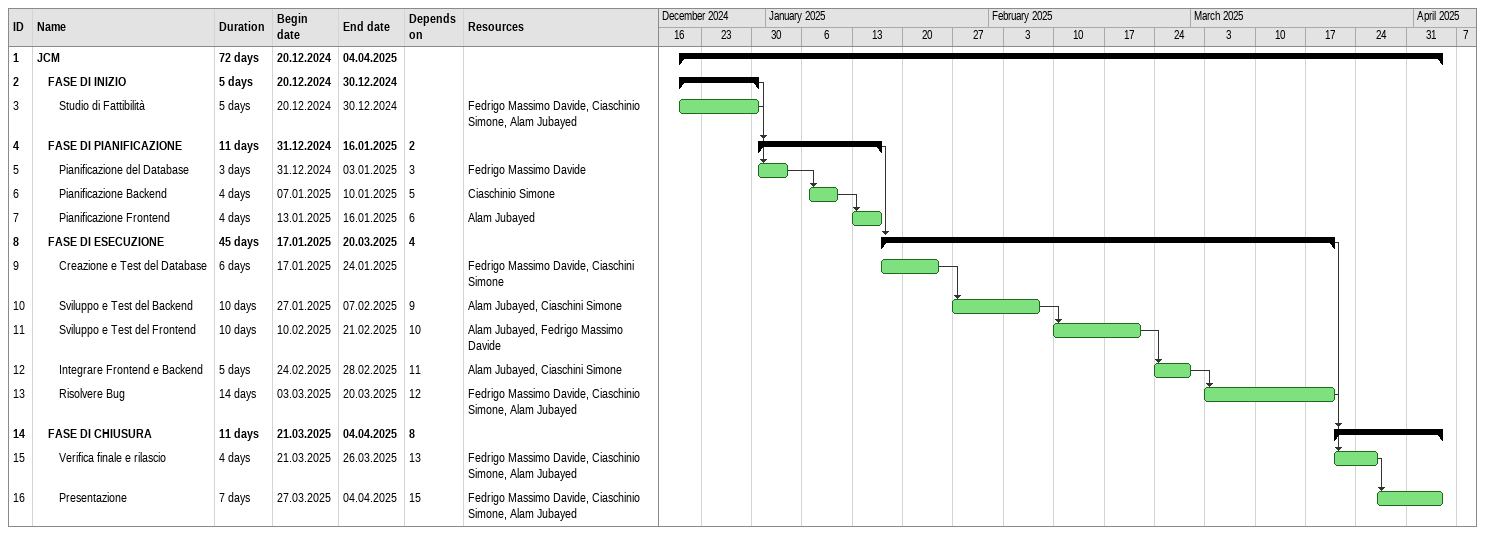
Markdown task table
| ID | Level | Task | Duration | Start | Finish | Predecessors | Resources |
|---|---|---|---|---|---|---|---|
| 1 | 1 | **JCM** | 72d | 2024-12-20 | 2025-04-04 |  |  |
| 2 | 2 | **FASE DI INIZIO** | 5d | 2024-12-20 | 2024-12-30 |  |  |
| 3 | 3 | Studio di Fattibilità | 5d | 2024-12-20 | 2024-12-30 |  | Fedrigo Massimo Davide, Ciaschinio Simone, Alam Jubayed |
| 4 | 2 | **FASE DI PIANIFICAZIONE** | 11d | 2024-12-31 | 2025-01-16 | 2 |  |
| 5 | 3 | Pianificazione del Database | 3d | 2024-12-31 | 2025-01-03 | 3 | Fedrigo Massimo Davide |
| 6 | 3 | Pianificazione Backend | 4d | 2025-01-07 | 2025-01-10 | 5 | Ciaschinio Simone |
| 7 | 3 | Pianificazione Frontend | 4d | 2025-01-13 | 2025-01-16 | 6 | Alam Jubayed |
| 8 | 2 | **FASE DI ESECUZIONE** | 45d | 2025-01-17 | 2025-03-20 | 4 |  |
| 9 | 3 | Creazione e Test del Database | 6d | 2025-01-17 | 2025-01-24 |  | Fedrigo Massimo Davide, Ciaschini Simone |
| 10 | 3 | Sviluppo e Test del Backend | 10d | 2025-01-27 | 2025-02-07 | 9 | Alam Jubayed, Ciaschini Simone |
| 11 | 3 | Sviluppo e Test del Frontend | 10d | 2025-02-10 | 2025-02-21 | 10 | Alam Jubayed, Fedrigo Massimo Davide |
| 12 | 3 | Integrare Frontend e Backend | 5d | 2025-02-24 | 2025-02-28 | 11 | Alam Jubayed, Ciaschini Simone |
| 13 | 3 | Risolvere Bug | 14d | 2025-03-03 | 2025-03-20 | 12 | Fedrigo Massimo Davide, Ciaschinio Simone, Alam Jubayed |
| 14 | 2 | **FASE DI CHIUSURA** | 11d | 2025-03-21 | 2025-04-04 | 8 |  |
| 15 | 3 | Verifica finale e rilascio | 4d | 2025-03-21 | 2025-03-26 | 13 | Fedrigo Massimo Davide, Ciaschinio Simone, Alam Jubayed |
| 16 | 3 | Presentazione | 7d | 2025-03-27 | 2025-04-04 | 15 | Fedrigo Massimo Davide, Ciaschinio Simone, Alam Jubayed |
